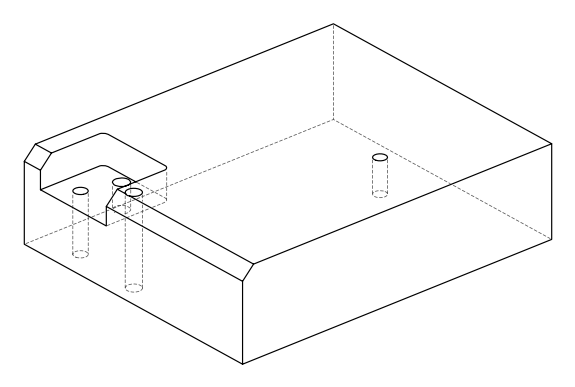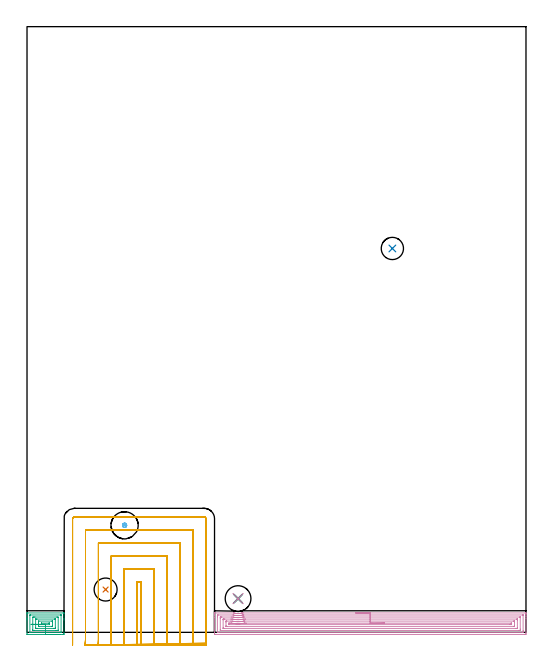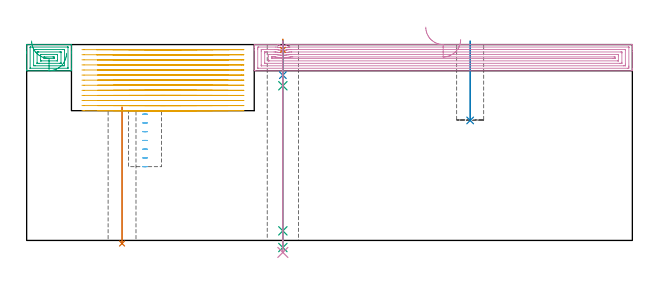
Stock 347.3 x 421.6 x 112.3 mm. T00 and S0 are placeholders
(PLAN: 10 operations, 8 tool changes, 56 min)
(1 INDEXABLE_INSERT_DRILL_THROUGH_HOLE_FROM_SOLID | STEP1HOLE | NXT0302_003 | 0.32 min | 22531 mm3)
(2 INDEXABLE_INSERT_DRILL_BLIND_HOLE_FROM_SOLID | STEP1POCKET | NXT0302_002 | 0.18 min | 8153 mm3)
(3 AREA_MILL | FG_CHAMFER_SURFACE | UGT0205_001 | 1.46 min | 3704 mm3)
(4 AREA_MILL_1 | FG_CHAMFER_SURFACE_1 | UGT0205_001 | 10.63 min | 25197 mm3)
(5 MILL_SLOT | SLOT_PARTIAL_RECTANGULAR | NXT0201_011 | Follow Part, ap 3, ae 75% | 41.71 min | 332749 mm3)
(6 MILL_BLIND_HOLE_FROM_SOLID_MATERIAL | STEP1POCKET_1 | UGT0201_008 | Spiral | 0.47 min | 8983 mm3)
(7 SPOT_DRILL | STEP1HOLE_1 | NXT0321_9005460120000 | 0.05 min | 166 mm3)
(8 DRILL_BLIND_HOLE_INTO_CENTER | STEP1HOLE_1 | NXT0301_088 | 0.08 min | 1560 mm3)
(9 GUN_DRILL_THROUGH_HOLE | STEP1HOLE_1 | UGT0307_008 | 0.57 min | 9108 mm3)
(10 DRILL_TO_ENLARGE_THROUGH_HOLE | STEP1HOLE_1 | UGT0301_249 | 0.49 min | 17393 mm3)
(TOOL NXT0302_003 | Index. Insert Drill 16mm [880-D1600L20-05] | D16 PA176 FL80 Z2)
(TOOL NXT0302_002 | Index. Insert Drill 15.5mm [880-D1550L20-05] | D15.5 PA176 FL78 Z2)
(TOOL UGT0205_001 | Chamfer Mill 20 x 3 x 45 deg. | D20 FL50 Z2)
(TOOL NXT0201_011 | ENDMILL 12mm [2P460-1200-NA 1630] | D12 FL38 Z6)
(TOOL UGT0201_008 | End Mill 16 mm | D16 FL32 Z4)
(TOOL NXT0321_9005460120000 | NC Spot Drill, 142deg, 12mm, Carbide, Uncoated | D12 PA142 FL30 Z2)
(TOOL NXT0301_088 | Carbide Drill 11.7mm [860.1-1170-035A1-MM 2214] | D11.7 PA140 FL55 Z2)
(TOOL UGT0307_008 | Gun Drill 11 mm | D11 PA130 FL24 Z1)
(TOOL UGT0301_249 | Twist Drill 17.9 mm | D17.9 PA118 FL130 Z2)
(OP 1 INDEXABLE_INSERT_DRILL_THROUGH_HOLE_FROM_SOLID)
G17 G21 G94 G90
T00 M6
G54
G17 G0 G90 X54.7 Y29.8 S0 M3
G43 Z122.3 H1
G94 G81 G98 Z-1.779 F250. R76.4
G80
M5
M2
(OP 2 INDEXABLE_INSERT_DRILL_BLIND_HOLE_FROM_SOLID)
G17 G21 G94 G90
T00 M6
G54
G17 G0 G90 X254.3 Y267.2 S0 M3
G43 Z122.3 H1
G94 G81 G98 Z68.8 F250. R114.3
G80
M5
M2
(OP 3 AREA_MILL)
G17 G21 G94 G90
T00 M6
G54
G17 G0 G90 X22.85 Y-1.5 S1061 M3
G43 Z122.3 H0
Z107.3
G94 G1 X22.812 Z106.428 F250.
X22.698 Z105.563
X22.509 Z104.712
X22.247 Z103.88
X21.913 Z103.074
X21.51 Z102.3
X21.042 Z101.564
X20.51 Z100.872
X19.921 Z100.229
X19.278 Z99.64
X18.586 Z99.108
X17.85 Z98.64
X17.076 Z98.237
X16.27 Z97.903
X15.438 Z97.641
X14.586 Z97.452
X13.722 Z97.338
X12.85 Z97.3
X0.481
X0.037 Y-1.493 Z97.303
X0.008 Y-1.491 Z97.305
X0. Y-1.051 Z97.745
Y8.644 Z107.437
Y9.448 Z108.247
Y9.525 Z108.324
X0.001 Y13.423 Z112.222
X0.01 Y13.495 Z112.293
X0.039 Y13.5 Z112.3
X25.661
X25.69 Y13.495 Z112.293
X25.7 Y13.421 Z112.22
Y9.448 Z108.247
Y8.644 Z107.437
Y-0.572 Z98.224
X25.697 Y-1.051 Z97.745
X25.692 Y-1.491 Z97.305
X25.663 Y-1.493 Z97.303
X25.219 Y-1.5 Z97.3
X12.85
Y-0.086 Z98.714
X2.164 Y-0.085 Z98.715
X2.055 Y-0.082 Z98.718
X2.01 Y-0.079 Z98.721
X2.004 Y-0.053 Z98.747
X2.001 Y-0.023 Z98.777
X2. Y0.078 Z98.878
X2.001 Y11.782 Z110.582
X2.005 Y11.946 Z110.746
X2.01 Y12.072 Z110.872
X2.049 Y12.079 Z110.879
X2.248 Y12.084 Z110.884
X2.332 Y12.085 Z110.885
X23.537
X23.645 Y12.082 Z110.882
X23.69 Y12.079 Z110.879
X23.696 Y12.053 Z110.853
X23.699 Y12.023 Z110.823
X23.7 Y11.922 Z110.722
X23.699 Y0.218 Z99.018
X23.695 Y0.054 Z98.854
X23.69 Y-0.073 Z98.727
X23.651 Y-0.079 Z98.721
X23.452 Y-0.084 Z98.716
X23.369 Y-0.086 Z98.714
X12.85
Y1.328 Z100.128
X4.898 Y1.329 Z100.129
X4.277 Y1.331 Z100.131
X4.015 Y1.336 Z100.136
X4.001 Y1.593 Z100.393
X4. Y1.608 Z100.408
Y10.421 Z109.221
X4.015 Y10.664 Z109.464
X4.634 Y10.67 Z109.47
X4.898 Y10.671 Z109.471
X5.516 Y10.672 Z109.472
X20.802 Y10.671 Z109.471
X21.423 Y10.668 Z109.468
X21.685 Y10.664 Z109.464
X21.699 Y10.407 Z109.207
X21.7 Y10.392 Z109.192
Y1.579 Z100.379
X21.685 Y1.335 Z100.135
X21.066 Y1.33 Z100.13
X20.802 Y1.329 Z100.129
X20.184 Y1.328 Z100.128
X12.85
Y2.743 Z101.543
X7.28
X6.665
X6.395 Y2.744 Z101.544
X6.023 Y2.749 Z101.549
X6.01 Y2.751 Z101.551
X6.006 Y2.772 Z101.572
X6.002 Y2.824 Z101.624
X6. Y2.929 Z101.729
Y3.138 Z101.938
X6.001 Y8.976 Z107.776
X6.005 Y9.141 Z107.941
X6.01 Y9.223 Z108.023
X6.018 Y9.251 Z108.051
X6.055 Y9.253 Z108.053
X6.665 Y9.257 Z108.057
X6.934
X19.035
X19.305 Y9.256 Z108.056
X19.677 Y9.251 Z108.051
X19.69 Y9.249 Z108.049
X19.694 Y9.228 Z108.028
X19.698 Y9.176 Z107.976
X19.7 Y9.071 Z107.871
Y8.862 Z107.662
X19.699 Y3.024 Z101.824
X19.695 Y2.858 Z101.658
X19.69 Y2.776 Z101.576
X19.682 Y2.749 Z101.549
X19.645 Y2.747 Z101.547
X19.035 Y2.743 Z101.543
X18.766
X12.85
Y4.157 Z102.957
X8.432
X8.352
X8.19 Y4.159 Z102.959
X8.083 Y4.161 Z102.961
X8.009 Y4.164 Z102.964
X8.007 Y4.177 Z102.977
X8.004 Y4.237 Z103.037
X8. Y4.668 Z103.468
X8.001 Y7.312 Z106.112
X8.005 Y7.763 Z106.563
X8.008 Y7.816 Z106.616
X8.011 Y7.836 Z106.636
X8.352 Y7.843 Z106.643
X17.348
X17.51 Y7.841 Z106.641
X17.617 Y7.839 Z106.639
X17.691 Y7.835 Z106.635
X17.693 Y7.823 Z106.623
X17.696 Y7.763 Z106.563
X17.7 Y7.332 Z106.132
Y4.688 Z103.488
X17.695 Y4.237 Z103.037
X17.692 Y4.184 Z102.984
X17.689 Y4.164 Z102.964
X17.348 Y4.157 Z102.957
X12.85
Y5.571 Z104.371
X12.396
X10.629
X10.199 Y5.572 Z104.372
X10.057 Y5.575 Z104.375
X10.014 Y5.578 Z104.378
X10.007 Y5.669 Z104.469
X10.002 Y5.801 Z104.601
X10. Y6. Z104.8
X10.001 Y6.197 Z104.997
X10.01 Y6.397 Z105.197
X10.019 Y6.423 Z105.223
X10.039 Y6.425 Z105.225
X10.092 Y6.428 Z105.228
X15.071 Y6.429 Z105.229
X15.501 Y6.427 Z105.227
X15.643 Y6.425 Z105.225
X15.686 Y6.422 Z105.222
X15.693 Y6.331 Z105.131
X15.698 Y6.199 Z104.999
X15.7 Y6. Z104.8
X15.699 Y5.802 Z104.602
X15.69 Y5.603 Z104.403
X15.681 Y5.577 Z104.377
X15.661 Y5.575 Z104.375
X15.608 Y5.572 Z104.372
X12.85 Y5.571 Z104.371
X11.978 Z104.409
X11.114 Z104.523
X10.262 Z104.712
X9.43 Z104.974
X8.624 Z105.308
X7.85 Z105.711
X7.114 Z106.18
X6.422 Z106.711
X5.779 Z107.3
X5.19 Z107.943
X4.659 Z108.635
X4.19 Z109.371
X3.787 Z110.145
X3.453 Z110.951
X3.191 Z111.783
X3.002 Z112.635
X2.888 Z113.5
X2.85 Z114.371
G0 Z122.3
M5
M2
(OP 4 AREA_MILL_1)
G17 G21 G94 G90
T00 M6
G54
G17 G0 G90 X228.857 Y13.5 S1061 M3
G43 Z122.3 H0
G94 G1 X228.895 Z121.428 F250.
X229.008 Z120.563
X229.197 Z119.711
X229.46 Z118.879
X229.793 Z118.073
X230.196 Z117.3
X230.665 Z116.564
X231.196 Z115.872
X231.785 Z115.229
X232.429 Z114.639
X233.121 Z114.108
X233.857 Z113.639
X234.63 Z113.237
X235.436 Z112.903
X236.268 Z112.64
X237.12 Z112.452
X237.985 Z112.338
X238.857 Z112.3
X347.115
X347.293 Y13.498 Z112.289
X347.295 Y13.496 Z112.287
X347.3 Y13.129 Z111.928
Y12.897 Z111.697
Y12.169 Z110.964
Y10.924 Z109.721
Y9.525 Z108.321
Y-0.428 Z98.37
X347.295 Y-1.051 Z97.747
X347.29 Y-1.492 Z97.306
X347.12 Y-1.496 Z97.302
X346.668 Y-1.5 Z97.3
X131.132
X130.69 Y-1.496 Z97.302
X130.51 Y-1.492 Z97.306
X130.5 Y-1.309 Z97.488
Y10.407 Z109.201
Y11.805 Z110.601
Y12.169 Z110.964
Y12.897 Z111.697
Y13.129 Z111.928
X130.505 Y13.496 Z112.287
X130.507 Y13.498 Z112.289
X130.684 Y13.5 Z112.3
X143.893 Y13.495 Z112.295
X144.076 Y13.492 Z112.292
X144.091 Y13.491 Z112.291
X144.625 Y13.351 Z112.149
X144.903 Y13.286 Z112.084
X145.071 Y13.247 Z112.044
X145.519 Y13.166 Z111.962
X145.562 Y13.161 Z111.955
X145.965 Y13.107 Z111.904
X146.413 Y13.07 Z111.866
X146.59 Y13.063 Z111.854
X146.692 Y13.058 Z111.853
X147.139 Z111.852
X147.186 Y13.06 Z111.853
X147.23 Y13.062 Z111.855
X147.306 Y13.064 Z111.861
X147.314 Z111.862
X147.753 Y13.099 Z111.897
X148.124 Y13.146 Z111.939
X148.2 Y13.154 Z111.95
X148.344 Y13.178 Z111.977
X148.648 Y13.231 Z112.029
X149.019 Y13.317 Z112.112
X149.093 Y13.333 Z112.13
X149.141 Y13.344 Z112.143
X149.539 Y13.448 Z112.243
X149.691 Y13.483 Z112.279
X149.905 Y13.496 Z112.296
X149.919 Y13.497 Z112.297
X149.989 Y13.498 Z112.298
X150.807 Y13.499 Z112.299
X238.857 Y13.5 Z112.3
Y12.085 Z110.885
X344.965
X345.26 Y12.08 Z110.88
X345.289 Y12.079 Z110.879
X345.293 Y12.056 Z110.856
X345.298 Y12.02 Z110.82
X345.299 Y11.985 Z110.785
X345.3 Y11.755 Z110.555
Y1.179 Z99.979
X345.297 Y0.712 Z99.512
X345.292 Y0.305 Z99.105
X345.275 Y-0.079 Z98.721
X344.879 Y-0.084 Z98.716
X344.794 Y-0.085 Z98.715
X132.835
X132.539 Y-0.08 Z98.72
X132.511 Y-0.079 Z98.721
X132.507 Y-0.056 Z98.744
X132.502 Y-0.02 Z98.78
X132.501 Y0.015 Z98.815
X132.5 Y0.245 Z99.045
Y10.821 Z109.621
X132.503 Y11.288 Z110.088
X132.508 Y11.695 Z110.495
X132.526 Y12.078 Z110.878
X132.921 Y12.084 Z110.884
X133.007
X142.848 Y12.081 Z110.881
X143.653 Y12.074 Z110.874
X143.76 Y12.063 Z110.863
X144.547 Y11.888 Z110.688
X145.061 Y11.794 Z110.594
X145.441 Y11.743 Z110.543
X145.926 Y11.692 Z110.492
X146.336 Y11.661 Z110.461
X146.701 Y11.648 Z110.448
X147.23 Y11.649 Z110.449
X147.726 Y11.68 Z110.48
X148.124 Y11.715 Z110.515
X148.535 Y11.765 Z110.565
X149.019 Y11.845 Z110.645
X149.293 Y11.899 Z110.699
X149.913 Y12.039 Z110.839
X150.022 Y12.062 Z110.862
X150.101 Y12.078 Z110.878
X150.201 Y12.081 Z110.881
X150.403 Y12.083 Z110.883
X150.807 Y12.085 Z110.885
X150.893
X238.857
Y10.671 Z109.471
X343.091
X343.18 Y10.67 Z109.47
X343.251 Y10.667 Z109.467
X343.29 Y10.665 Z109.465
X343.292 Y10.612 Z109.412
X343.297 Y10.407 Z109.207
X343.3 Y10.201 Z109.001
Y2.269 Z101.069
X343.296 Y1.593 Z100.393
X343.292 Y1.395 Z100.195
X343.283 Y1.335 Z100.135
X343.225 Y1.333 Z100.133
X343.091 Y1.331 Z100.131
X342.465 Y1.329 Z100.129
X342.196 Y1.328 Z100.128
X134.709 Y1.329 Z100.129
X134.62 Y1.33 Z100.13
X134.549 Y1.333 Z100.133
X134.51 Y1.335 Z100.135
X134.508 Y1.388 Z100.188
X134.503 Y1.593 Z100.393
X134.5 Y1.799 Z100.599
Y9.731 Z108.531
X134.504 Y10.407 Z109.207
X134.508 Y10.604 Z109.404
X134.518 Y10.663 Z109.463
X134.576 Y10.665 Z109.465
X134.709 Y10.667 Z109.467
X135.337 Y10.67 Z109.47
X135.604
X142.128 Y10.667 Z109.467
X142.758 Y10.663 Z109.463
X143.398 Y10.657 Z109.457
X143.653 Y10.602 Z109.402
X143.817 Y10.568 Z109.368
X144.547 Y10.423 Z109.223
X144.631 Y10.407 Z109.207
X145.351 Y10.318 Z109.118
X145.441 Y10.308 Z109.108
X145.552 Y10.298 Z109.098
X146.336 Y10.245 Z109.045
X146.506 Y10.239 Z109.039
X147.23 Y10.235 Z109.035
X147.399 Y10.24 Z109.04
X148.124 Y10.288 Z109.088
X148.235 Y10.298 Z109.098
X149.019 Y10.387 Z109.187
X149.037 Y10.389 Z109.189
X149.145 Y10.407 Z109.207
X149.791 Y10.526 Z109.326
X149.913 Y10.551 Z109.351
X150.25 Y10.622 Z109.422
X150.393 Y10.653 Z109.453
X150.546 Y10.664 Z109.464
X150.807 Y10.667 Z109.467
X151.434 Y10.67 Z109.47
X238.857 Y10.671 Z109.471
Y9.257 Z108.057
X340.68 Y9.256 Z108.056
X341.156 Y9.252 Z108.052
X341.258 Y9.25 Z108.05
X341.29 Y9.243 Z108.043
X341.293 Y9.193 Z107.993
X341.296 Y9.084 Z107.884
X341.3 Y8.646 Z107.446
Y3.358 Z102.158
X341.296 Y2.916 Z101.716
X341.293 Y2.807 Z101.607
X341.29 Y2.757 Z101.557
X341.236 Y2.75 Z101.55
X341.026 Y2.747 Z101.547
X340.408 Y2.743 Z101.543
X340.136
X137.392
X137.12
X136.644 Y2.748 Z101.548
X136.542 Y2.75 Z101.55
X136.51 Y2.757 Z101.557
X136.507 Y2.807 Z101.607
X136.504 Y2.916 Z101.716
X136.5 Y3.354 Z102.154
Y8.642 Z107.442
X136.504 Y9.084 Z107.884
X136.507 Y9.193 Z107.993
X136.51 Y9.242 Z108.042
X136.566 Y9.248 Z108.048
X136.776 Y9.251 Z108.051
X137.392 Y9.254 Z108.054
X137.667 Y9.255 Z108.055
X141.864 Y9.253 Z108.053
X142.481 Y9.252 Z108.052
X142.758 Y9.249 Z108.049
X143.043 Y9.245 Z108.045
X143.653 Y9.131 Z107.931
X144.069 Y9.054 Z107.854
X144.547 Y8.988 Z107.788
X145.169 Y8.912 Z107.712
X145.441 Y8.888 Z107.688
X146.139 Y8.837 Z107.637
X146.336 Y8.829 Z107.629
X147.051 Y8.82 Z107.62
X147.23 Y8.821 Z107.621
X147.911 Y8.854 Z107.654
X148.124 Y8.869 Z107.669
X148.734 Y8.925 Z107.725
X149.019 Y8.959 Z107.759
X149.527 Y9.024 Z107.824
X149.913 Y9.09 Z107.89
X150.288 Y9.156 Z107.956
X150.807 Y9.25 Z108.05
X151.084 Y9.253 Z108.053
X151.702 Y9.256 Z108.056
X151.974 Y9.257 Z108.057
X238.857
Y7.843 Z106.643
X338.701
X338.864 Y7.842 Z106.642
X339.19 Y7.838 Z106.638
X339.28 Y7.836 Z106.636
X339.291 Y7.829 Z106.629
X339.294 Y7.807 Z106.607
X339.297 Y7.763 Z106.563
X339.3 Y7.092 Z105.892
Y4.448 Z103.248
X339.299 Y4.237 Z103.037
X339.298 Y4.196 Z102.996
X339.294 Y4.175 Z102.975
X339.292 Y4.169 Z102.969
X339.271 Y4.164 Z102.964
X338.946 Y4.159 Z102.959
X338.782 Y4.157 Z102.957
X139.099
X138.936 Y4.158 Z102.958
X138.609 Y4.162 Z102.962
X138.52 Y4.164 Z102.964
X138.509 Y4.171 Z102.971
X138.506 Y4.193 Z102.993
X138.503 Y4.237 Z103.037
X138.5 Y4.908 Z103.708
Y6.671 Z105.471
X138.501 Y7.552 Z106.352
X138.504 Y7.763 Z106.563
X138.506 Y7.807 Z106.607
X138.509 Y7.826 Z106.626
X138.63 Y7.833 Z106.633
X138.945 Y7.838 Z106.638
X139.102 Y7.84 Z106.64
X141.864 Y7.839 Z106.639
X142.687 Y7.833 Z106.633
X142.758 Y7.83 Z106.63
X143.13 Y7.763 Z106.563
X143.653 Y7.67 Z106.47
X143.766 Y7.651 Z106.451
X144.547 Y7.551 Z106.351
X144.79 Y7.523 Z106.323
X145.441 Y7.466 Z106.266
X145.766 Y7.443 Z106.243
X146.336 Y7.415 Z106.215
X146.694 Y7.409 Z106.209
X147.23 Y7.407 Z106.207
X147.577 Y7.42 Z106.22
X148.124 Y7.448 Z106.248
X148.421 Y7.47 Z106.27
X149.019 Y7.525 Z106.325
X149.236 Y7.549 Z106.349
X149.913 Y7.635 Z106.435
X150.025 Y7.652 Z106.452
X150.677 Y7.763 Z106.563
X150.787 Y7.782 Z106.582
X150.807 Y7.786 Z106.586
X151.017 Y7.821 Z106.621
X151.114 Y7.836 Z106.636
X151.214 Y7.838 Z106.638
X151.621 Y7.842 Z106.642
X238.857 Y7.843 Z106.643
Y6.429 Z105.229
X336.83 Y6.428 Z105.228
X337.292 Y6.427 Z105.227
X337.294 Y6.425 Z105.225
X337.298 Y6.42 Z105.22
X337.299 Y6. Z104.8
X337.298 Y5.769 Z104.569
X337.295 Y5.653 Z104.453
X337.29 Y5.596 Z104.396
X337.286 Y5.578 Z104.378
X337.261 Y5.576 Z104.376
X336.83 Y5.573 Z104.373
X336.371 Y5.571 Z104.371
X335.936
X140.97 Y5.572 Z104.372
X140.508 Y5.573 Z104.373
X140.506 Y5.575 Z104.375
X140.502 Y5.58 Z104.38
X140.501 Y6. Z104.8
X140.502 Y6.231 Z105.031
X140.506 Y6.347 Z105.147
X140.51 Y6.403 Z105.203
X140.517 Y6.419 Z105.219
X140.543 Y6.42 Z105.22
X140.97 Y6.424 Z105.224
X141.433 Y6.425 Z105.225
X141.864 Y6.424 Z105.224
X142.331 Y6.421 Z105.221
X142.434 Y6.418 Z105.218
X142.549 Y6.402 Z105.202
X142.758 Y6.369 Z105.169
X143.382 Y6.267 Z105.067
X143.653 Y6.229 Z105.029
X144.415 Y6.13 Z104.93
X144.547 Y6.117 Z104.917
X145.399 Y6.042 Z104.842
X145.441 Y6.039 Z104.839
X146.13 Y6. Z104.8
X146.343 Y5.993 Z104.793
X147.244 Y5.986 Z104.786
X147.654 Y6. Z104.8
X148.101 Y6.023 Z104.823
X148.124 Y6.024 Z104.824
X148.931 Y6.087 Z104.887
X149.019 Y6.095 Z104.895
X149.736 Y6.175 Z104.975
X149.913 Y6.198 Z104.998
X150.519 Y6.284 Z105.084
X150.807 Y6.33 Z105.13
X151.288 Y6.408 Z105.208
X151.377 Y6.421 Z105.221
X151.485 Y6.424 Z105.224
X151.702 Y6.427 Z105.227
X152.162 Y6.428 Z105.228
X152.596
X238.857 Y6.429 Z105.229
X239.728 Z105.267
X240.593 Z105.381
X241.445 Z105.569
X242.277 Z105.832
X243.083 Z106.166
X243.857 Z106.568
X244.592 Z107.037
X245.284 Z107.568
X245.928 Z108.158
X246.517 Z108.801
X247.048 Z109.493
X247.517 Z110.229
X247.92 Z111.002
X248.253 Z111.808
X248.516 Z112.64
X248.705 Z113.492
X248.819 Z114.357
X248.857 Z115.229
G0 Z122.3
M5
M2
(OP 5 MILL_SLOT)
G17 G21 G94 G90
T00 M6
G54
G17 G0 G90 X79.628 Y-8.998 S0 M3
G43 Z122.3 H1
Z109.385
G94 G1 X79.526 Y-6. F250.
G2 X79.5 Y-4.472 R45. F500.
G1 Y35.3
X76.7
Y-4.472
G2 X76.674 Y-6. R45.
G1 X76.572 Y-8.998 F250.
X88.66 Y-8.997
X88.532 Y-6.
G2 X88.5 Y-4.472 R36. F500.
G1 Y44.3
X67.7
Y-4.472
G2 X67.668 Y-6. R36.
G1 X67.54 Y-8.997 F250.
X97.713 Y-8.995
X97.543 Y-6.
G2 X97.5 Y-4.472 R27. F500.
G1 Y53.3
X58.7
Y-4.472
G2 X58.657 Y-6. R27.
G1 X58.487 Y-8.995 F250.
X106.82 Y-8.989
X106.565 Y-6.
G2 X106.5 Y-4.472 R18. F500.
G1 Y62.3
X49.7
Y-4.472
G2 X49.635 Y-6. R18.
G1 X49.38 Y-8.989 F250.
X116.14 Y-8.956
X115.631 Y-6.
G2 X115.5 Y-4.472 R9. F500.
G1 Y71.3
X40.7
Y-4.472
G2 X40.569 Y-6. R9.
G1 X40.06 Y-8.956 F250.
X124.5 Y-7.472
Y-4.472
Y79.1 F500.
G3 X123.3 Y80.3 R1.2
G1 X32.9
G3 X31.7 Y79.1 R1.2
G1 Y-4.472
Y-7.472 F250.
G0 X79.627 Y-8.998 Z106.469
G1 X79.526 Y-6.
G2 X79.5 Y-4.482 R45. F500.
G1 Y35.3
X76.7
Y-4.482
G2 X76.674 Y-6. R45.
G1 X76.573 Y-8.998 F250.
X88.659 Y-8.997
X88.532 Y-6.
G2 X88.5 Y-4.482 R36. F500.
G1 Y44.3
X67.7
Y-4.482
G2 X67.668 Y-6. R36.
G1 X67.542 Y-8.997 F250.
X97.711 Y-8.995
X97.543 Y-6.
G2 X97.5 Y-4.482 R27. F500.
G1 Y53.3
X58.7
Y-4.482
G2 X58.657 Y-6. R27.
G1 X58.489 Y-8.995 F250.
X106.817 Y-8.989
X106.564 Y-6.
G2 X106.5 Y-4.482 R18. F500.
G1 Y62.3
X49.7
Y-4.482
G2 X49.636 Y-6. R18.
G1 X49.383 Y-8.989 F250.
X116.135 Y-8.957
X115.629 Y-6.
G2 X115.5 Y-4.482 R9. F500.
G1 Y71.3
X40.7
Y-4.482
G2 X40.571 Y-6. R9.
G1 X40.065 Y-8.957 F250.
X124.5 Y-7.482
Y-4.482
Y79.1 F500.
G3 X123.3 Y80.3 R1.2
G1 X32.9
G3 X31.7 Y79.1 R1.2
G1 Y-4.482
Y-7.482 F250.
G0 X79.516 Y-9. Z103.554
G1 X79.501 Y-6.
X79.5 Y-5.776 F500.
Y35.3
X76.7
Y-5.781
X76.699 Y-6.
X76.685 Y-9. F250.
X88.519
X88.501 Y-6.
X88.5 Y-5.776 F500.
Y44.3
X67.7
Y-5.781
X67.699 Y-6.
X67.681 Y-9. F250.
X97.526
X97.501 Y-6.
X97.5 Y-5.776 F500.
Y53.3
X58.7
Y-5.781
X58.699 Y-6.
X58.675 Y-9. F250.
X106.539
X106.501 Y-6.
G2 X106.5 Y-5.776 R18. F500.
G1 Y62.3
X49.7
Y-5.781
G2 X49.699 Y-6. R18.
G1 X49.662 Y-9. F250.
X115.578 Y-8.999
X115.503 Y-6.
G2 X115.5 Y-5.776 R9. F500.
G1 Y71.3
X40.7
Y-5.781
G2 X40.697 Y-6. R9.
G1 X40.624 Y-8.999 F250.
X124.5 Y-8.776
Y-5.776
Y79.1 F500.
G3 X123.3 Y80.3 R1.2
G1 X32.9
G3 X31.7 Y79.1 R1.2
G1 Y-5.781
Y-8.781 F250.
G0 X79.5 Y-9. Z100.638
G1 Y-6.
Y35.3 F500.
X76.7
Y-6.
Y-9. F250.
X88.5
Y-6.
Y44.3 F500.
X67.7
Y-6.
Y-9. F250.
X97.5
Y-6.
Y53.3 F500.
X58.7
Y-6.
Y-9. F250.
X106.5
Y-6.
Y62.3 F500.
X49.7
Y-6.
Y-9. F250.
X115.5
Y-6.
Y71.3 F500.
X40.7
Y-6.
Y-9. F250.
X124.5
Y-6.
Y79.1 F500.
G3 X123.3 Y80.3 R1.2
G1 X32.9
G3 X31.7 Y79.1 R1.2
G1 Y-6.
Y-9. F250.
G0 X79.5 Z97.723
G1 Y-6.
Y35.3 F500.
X76.7
Y-6.
Y-9. F250.
X88.5
Y-6.
Y44.3 F500.
X67.7
Y-6.
Y-9. F250.
X97.5
Y-6.
Y53.3 F500.
X58.7
Y-6.
Y-9. F250.
X106.5
Y-6.
Y62.3 F500.
X49.7
Y-6.
Y-9. F250.
X115.5
Y-6.
Y71.3 F500.
X40.7
Y-6.
Y-9. F250.
X124.5
Y-6.
Y79.1 F500.
G3 X123.3 Y80.3 R1.2
G1 X32.9
G3 X31.7 Y79.1 R1.2
G1 Y-6.
Y-9. F250.
G0 X79.5 Z94.808
G1 Y-6.
Y35.3 F500.
X76.7
Y-6.
Y-9. F250.
X88.5
Y-6.
Y44.3 F500.
X67.7
Y-6.
Y-9. F250.
X97.5
Y-6.
Y53.3 F500.
X58.7
Y-6.
Y-9. F250.
X106.5
Y-6.
Y62.3 F500.
X49.7
Y-6.
Y-9. F250.
X115.5
Y-6.
Y71.3 F500.
X40.7
Y-6.
Y-9. F250.
X124.5
Y-6.
Y79.1 F500.
G3 X123.3 Y80.3 R1.2
G1 X32.9
G3 X31.7 Y79.1 R1.2
G1 Y-6.
Y-9. F250.
G0 X79.5 Z91.892
G1 Y-6.
Y35.3 F500.
X76.7
Y-6.
Y-9. F250.
X88.5
Y-6.
Y44.3 F500.
X67.7
Y-6.
Y-9. F250.
X97.5
Y-6.
Y53.3 F500.
X58.7
Y-6.
Y-9. F250.
X106.5
Y-6.
Y62.3 F500.
X49.7
Y-6.
Y-9. F250.
X115.5
Y-6.
Y71.3 F500.
X40.7
Y-6.
Y-9. F250.
X124.5
Y-6.
Y79.1 F500.
G3 X123.3 Y80.3 R1.2
G1 X32.9
G3 X31.7 Y79.1 R1.2
G1 Y-6.
Y-9. F250.
G0 X79.5 Z88.977
G1 Y-6.
Y35.3 F500.
X76.7
Y-6.
Y-9. F250.
X88.5
Y-6.
Y44.3 F500.
X67.7
Y-6.
Y-9. F250.
X97.5
Y-6.
Y53.3 F500.
X58.7
Y-6.
Y-9. F250.
X106.5
Y-6.
Y62.3 F500.
X49.7
Y-6.
Y-9. F250.
X115.5
Y-6.
Y71.3 F500.
X40.7
Y-6.
Y-9. F250.
X124.5
Y-6.
Y79.1 F500.
G3 X123.3 Y80.3 R1.2
G1 X32.9
G3 X31.7 Y79.1 R1.2
G1 Y-6.
Y-9. F250.
G0 X79.5 Z86.062
G1 Y-6.
Y35.3 F500.
X76.7
Y-6.
Y-9. F250.
X88.5
Y-6.
Y44.3 F500.
X67.7
Y-6.
Y-9. F250.
X97.5
Y-6.
Y53.3 F500.
X58.7
Y-6.
Y-9. F250.
X106.5
Y-6.
Y62.3 F500.
X49.7
Y-6.
Y-9. F250.
X115.5
Y-6.
Y71.3 F500.
X40.7
Y-6.
Y-9. F250.
X124.5
Y-6.
Y79.1 F500.
G3 X123.3 Y80.3 R1.2
G1 X32.9
G3 X31.7 Y79.1 R1.2
G1 Y-6.
Y-9. F250.
G0 X79.5 Z83.146
G1 Y-6.
Y35.3 F500.
X76.7
Y-6.
Y-9. F250.
X88.5
Y-6.
Y44.3 F500.
X67.7
Y-6.
Y-9. F250.
X97.5
Y-6.
Y53.3 F500.
X58.7
Y-6.
Y-9. F250.
X106.5
Y-6.
Y62.3 F500.
X49.7
Y-6.
Y-9. F250.
X115.5
Y-6.
Y71.3 F500.
X40.7
Y-6.
Y-9. F250.
X124.5
Y-6.
Y79.1 F500.
G3 X123.3 Y80.3 R1.2
G1 X32.9
G3 X31.7 Y79.1 R1.2
G1 Y-6.
Y-9. F250.
G0 X79.5 Z80.231
G1 Y-6.
Y35.3 F500.
X76.7
Y-6.
Y-9. F250.
X88.5
Y-6.
Y44.3 F500.
X67.7
Y-6.
Y-9. F250.
X97.5
Y-6.
Y53.3 F500.
X58.7
Y-6.
Y-9. F250.
X106.5
Y-6.
Y62.3 F500.
X49.7
Y-6.
Y-9. F250.
X115.5
Y-6.
Y71.3 F500.
X40.7
Y-6.
Y-9. F250.
X124.5
Y-6.
Y79.1 F500.
G3 X123.3 Y80.3 R1.2
G1 X32.9
G3 X31.7 Y79.1 R1.2
G1 Y-6.
Y-9. F250.
G0 X79.5 Z77.315
G1 Y-6.
Y35.3 F500.
X76.7
Y-6.
Y-9. F250.
X88.5
Y-6.
Y44.3 F500.
X67.7
Y-6.
Y-9. F250.
X97.5
Y-6.
Y53.3 F500.
X58.7
Y-6.
Y-9. F250.
X106.5
Y-6.
Y62.3 F500.
X49.7
Y-6.
Y-9. F250.
X115.5
Y-6.
Y71.3 F500.
X40.7
Y-6.
Y-9. F250.
X124.5
Y-6.
Y79.1 F500.
G3 X123.3 Y80.3 R1.2
G1 X32.9
G3 X31.7 Y79.1 R1.2
G1 Y-6.
Y-9. F250.
G0 X79.5 Z74.4
G1 Y-6.
Y35.3 F500.
X76.7
Y-6.
Y-9. F250.
X88.5
Y-6.
Y44.3 F500.
X67.7
Y-6.
Y-9. F250.
X97.5
Y-6.
Y53.3 F500.
X58.7
Y-6.
Y-9. F250.
X106.5
Y-6.
Y62.3 F500.
X49.7
Y-6.
Y-9. F250.
X115.5
Y-6.
Y71.3 F500.
X40.7
Y-6.
Y-9. F250.
X124.5
Y-6.
Y79.1 F500.
G3 X123.3 Y80.3 R1.2
G1 X32.9
G3 X31.7 Y79.1 R1.2
G1 Y-6.
Y-9. F250.
G0 Z122.3
M5
M2
(OP 6 MILL_BLIND_HOLE_FROM_SOLID_MATERIAL)
G17 G21 G94 G90
T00 M6
G54
G17 G0 G90 X67.9 Y74.5 S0 M3
G43 Z122.3 H0
Z72.386
G94 G3 X68.625 Y75.225 R0.725 F250.
X67.9 Y75.95 R0.725
X66.45 Y74.5 R1.45
X67.9 Y75.95 R-1.45
X67.175 Y75.225 R0.725
X67.9 Y74.5 R0.725
G0 Z122.3
Z67.371
G3 X68.625 Y75.225 R0.725
X67.9 Y75.95 R0.725
X66.45 Y74.5 R1.45
X67.9 Y75.95 R-1.45
X67.175 Y75.225 R0.725
X67.9 Y74.5 R0.725
G0 Z122.3
Z62.357
G3 X68.625 Y75.225 R0.725
X67.9 Y75.95 R0.725
X66.45 Y74.5 R1.45
X67.9 Y75.95 R-1.45
X67.175 Y75.225 R0.725
X67.9 Y74.5 R0.725
G0 Z122.3
Z57.343
G3 X68.625 Y75.225 R0.725
X67.9 Y75.95 R0.725
X66.45 Y74.5 R1.45
X67.9 Y75.95 R-1.45
X67.175 Y75.225 R0.725
X67.9 Y74.5 R0.725
G0 Z122.3
Z52.329
G3 X68.625 Y75.225 R0.725
X67.9 Y75.95 R0.725
X66.45 Y74.5 R1.45
X67.9 Y75.95 R-1.45
X67.175 Y75.225 R0.725
X67.9 Y74.5 R0.725
G0 Z122.3
Z47.314
G3 X68.625 Y75.225 R0.725
X67.9 Y75.95 R0.725
X66.45 Y74.5 R1.45
X67.9 Y75.95 R-1.45
X67.175 Y75.225 R0.725
X67.9 Y74.5 R0.725
G0 Z122.3
Z42.3
G3 X68.625 Y75.225 R0.725
X67.9 Y75.95 R0.725
X66.45 Y74.5 R1.45
X67.9 Y75.95 R-1.45
X67.175 Y75.225 R0.725
X67.9 Y74.5 R0.725
G0 Z122.3
M5
M2
(OP 7 SPOT_DRILL)
G17 G21 G94 G90
T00 M6
G54
G17 G0 G90 X146.9 Y23.5 S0 M3
G43 Z122.3 H0
G94 G81 G98 Z109.3 F250. R115.3
G80
M5
M2
(OP 8 DRILL_BLIND_HOLE_INTO_CENTER)
G17 G21 G94 G90
T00 M6
G54
G17 G0 G90 X146.9 Y23.5 S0 M3
G43 Z122.3 H1
G94 G81 G98 Z94.75 F250. R114.3
G80
M5
M2
(OP 9 GUN_DRILL_THROUGH_HOLE)
G17 G21 G94 G90
T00 M6
G54
G17 G0 G90 X146.9 Y23.5 M8
G43 Z122.3 H0
Z108.163
S716 M3
G94 G1 Z88.687 F125. M26
G4 X.084
Z5.5 F250.
G4 X.084
Z-4.065 F125.
G4 X.084
M5
M9
G0 Z108.163
Z122.3
M2
(OP 10 DRILL_TO_ENLARGE_THROUGH_HOLE)
G17 G21 G94 G90
T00 M6
G54
G17 G0 G90 X146.9 Y23.5 S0 M3
G43 Z122.3 H0
G94 G73 G98 Z-6.878 F250. Q17.025 R114.3
G80
M5
M2
